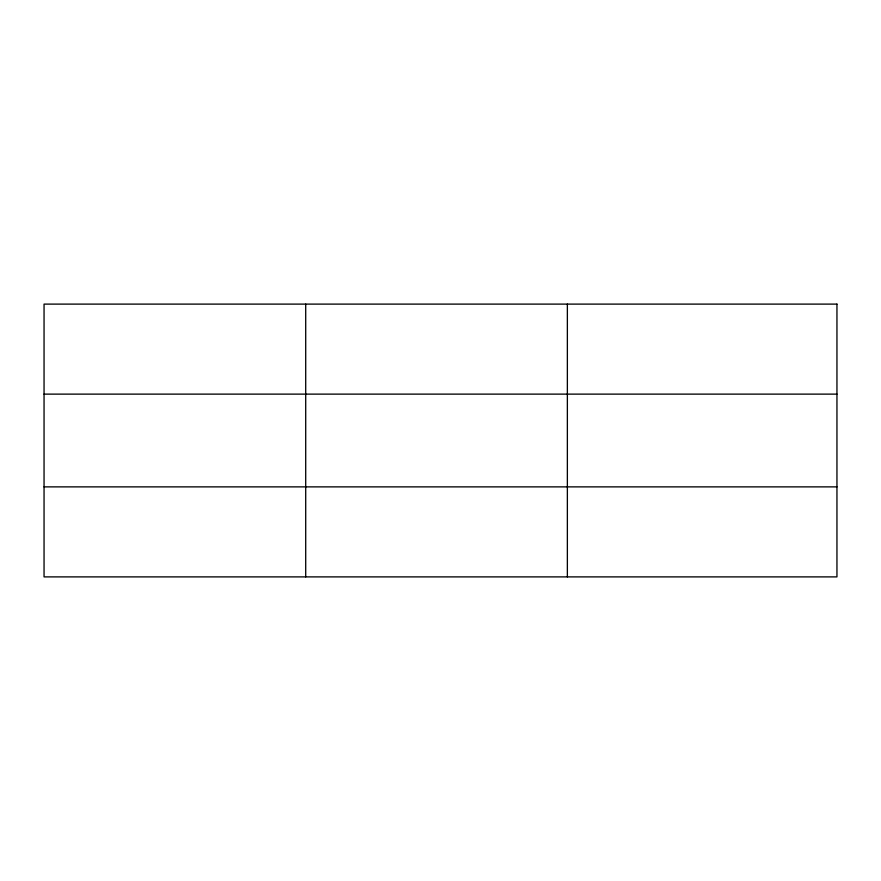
<?xml version="1.0" encoding="UTF-8"?>
<svg xmlns="http://www.w3.org/2000/svg" width="881" height="881" viewBox="0 0 881 881"><rect width="100%" height="100%" fill="white"/><g stroke="black" fill="none" stroke-linecap="round" stroke-linejoin="round"><path stroke-width="1.32" d="M305.707 304.11L305.707 576.89M567.364 304.11L567.364 576.89M44.05 394.126L836.95 394.126M44.05 486.874L836.95 486.874M836.95 304.11L836.95 576.89L44.05 576.89L44.05 304.11L836.95 304.11"/></g></svg>
